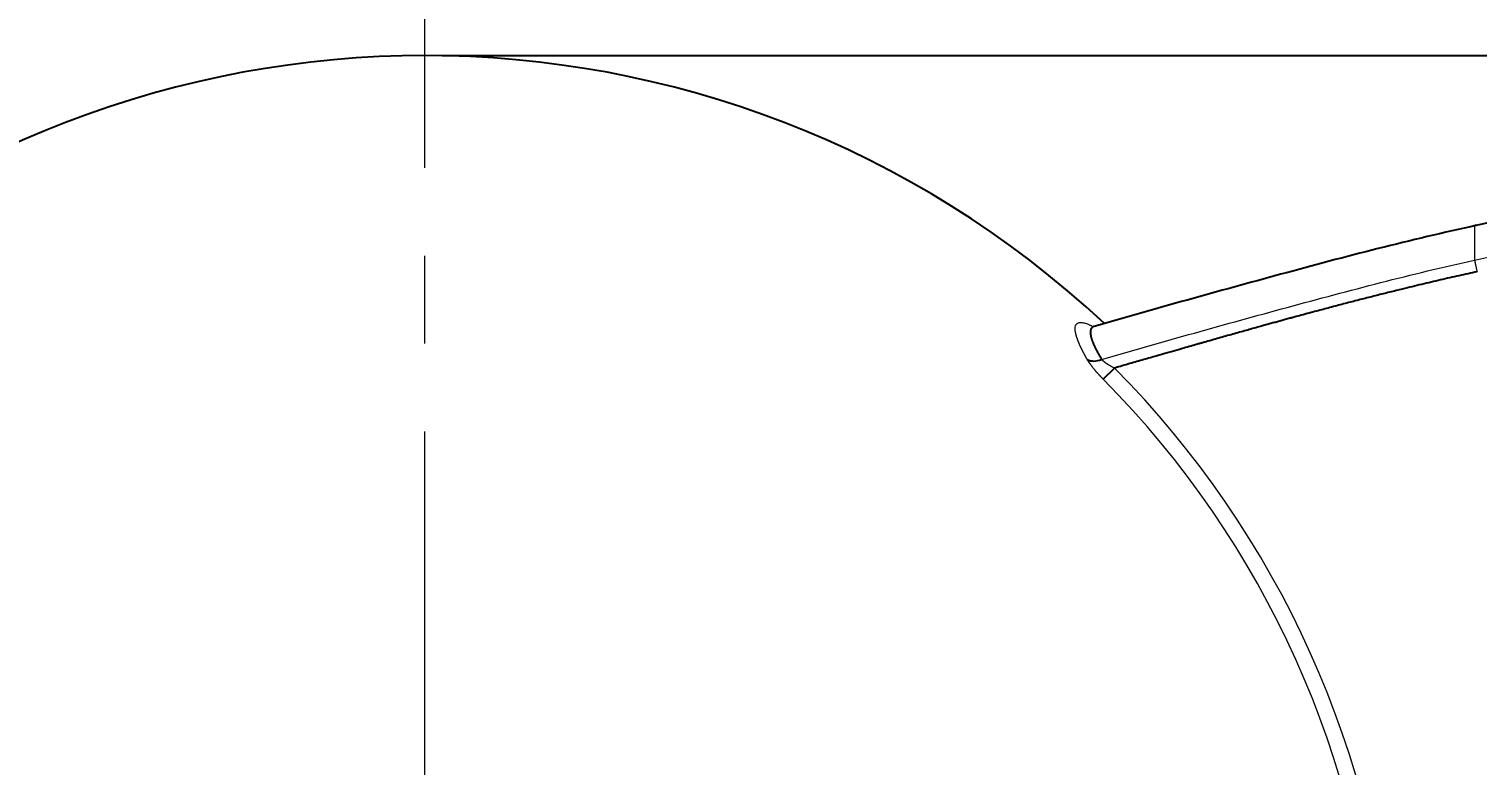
# Model space of a CAD drawing. Header units: millimetres. Extents: x 2068 to 2909, y 530 to 1125.
# Drawn here: x 2270.4 to 2322.7, y 842.6 to 869.2 of the extents above; entities that cross this region are included whole.
import ezdxf

# ---------------------------------------------------------------- set-up
doc = ezdxf.new("R2010")
doc.units = ezdxf.units.MM
doc.linetypes.add('CENTER2', pattern=[28.575, 19.05, -3.175, 3.175, -3.175])
doc.linetypes.add('CENTERX2', pattern=[101.6, 63.5, -12.7, 12.7, -12.7])
doc.layers.add('CENTER', color=1, linetype='CENTERX2', lineweight=15)
doc.layers.add('DIM', color=3, linetype='Continuous', lineweight=9)
doc.styles.get("Standard").update_dxf_attribs({"font": 'arial.ttf'})
doc.dimstyles.new('ISO-25', dxfattribs={"dimtxt": 5, "dimasz": 5, "dimexe": 1.25, "dimexo": 0.625, "dimgap": 1.5, "dimtad": 1, "dimtih": 1, "dimtoh": 1, "dimdec": 1, "dimdsep": 46, "dimtxsty": 'Standard', "dimcen": 2.5, "dimclrd": 3, "dimclre": 3, "dimclrt": 4, "dimadec": 0, "dimazin": 0, "dimtfac": 1, "dimtdec": 1, "dimtmove": 0, "dimatfit": 3, "dimfxl": 1, "dimarcsym": 0})

# ---------------------------------------------------------------- blocks, each defined once
blk = doc.blocks.new('*D7')
at = {"layer": 'Defpoints', "color": 0, "transparency": 16777216}
for p in [(2353.873, 909.593), (2215.529, 832.382), (2353.873, 832.289)]:
    blk.add_point(p, dxfattribs=at)
at = {"layer": 'DIM', "color": 3, "lineweight": -2, "transparency": 16777216}
for p, q in [((2215.529, 833.007), (2215.529, 910.843)), ((2353.873, 832.914), (2353.873, 910.843)), ((2220.529, 909.593), (2275.054, 909.593)), ((2348.873, 909.593), (2294.456, 909.593))]:
    blk.add_line(p, q, dxfattribs=at)
at = {"layer": 'DIM', "color": 3, "transparency": 16777216}
for points in [[(2220.529, 910.426), (2220.529, 908.759), (2215.529, 909.593)], [(2348.873, 910.426), (2348.873, 908.759), (2353.873, 909.593)]]:
    blk.add_solid(points, dxfattribs=at)
at = {"layer": 'DIM', "color": 4, "transparency": 16777216, "insert": (2276.554, 912.147), "char_height": 5, "attachment_point": 1}
blk.add_mtext('138.3', dxfattribs=at)
blk = doc.blocks.new('*D9')
at = {"layer": 'Defpoints', "color": 0, "transparency": 16777216}
for p in [(2284.701, 868.26), (2376.182, 868.26), (2313.401, 740.774)]:
    blk.add_point(p, dxfattribs=at)
at = {"layer": 'DIM', "color": 3, "lineweight": -2, "transparency": 16777216}
for p, q in [((2285.326, 868.26), (2377.432, 868.26)), ((2376.182, 863.26), (2376.182, 808.57)), ((2376.182, 745.774), (2376.182, 800.464)), ((2314.026, 740.774), (2377.432, 740.774))]:
    blk.add_line(p, q, dxfattribs=at)
at = {"layer": 'DIM', "color": 3, "transparency": 16777216}
for points in [[(2375.349, 863.26), (2377.016, 863.26), (2376.182, 868.26)], [(2375.349, 745.774), (2377.016, 745.774), (2376.182, 740.774)]]:
    blk.add_solid(points, dxfattribs=at)
at = {"layer": 'DIM', "color": 4, "transparency": 16777216, "insert": (2367.963, 807.07), "char_height": 5, "attachment_point": 1}
blk.add_mtext('127.5', dxfattribs=at)

msp = doc.modelspace()

# ---------------------------------------------------------------- linework, layer by layer
at = {"linetype": 'Continuous', "lineweight": 25}
msp.add_line((2309.221, 856.564), (2309.63, 856.969), dxfattribs=at)
msp.add_arc((2284.701, 832.26), 36, 47.0023, 132.9977, dxfattribs=at)
at = {"linetype": 'Continuous', "lineweight": 18}
for radius in [35.1, 34.524]:
    msp.add_arc((2284.701, 832.26), radius, 3.7558, 44.7453, dxfattribs=at)
at = {"linetype": 'Continuous', "lineweight": 25}
msp.add_ellipse((2309.042, 857.694), major_axis=(0.521, 0.298), ratio=0.705356, start_param=3.537666, end_param=4.541377, dxfattribs=at)
for points, degree in [([(2326.168, 862.75), (2324.394, 862.488), (2322.64, 862.111)], 2), ([(2308.89, 858.47), (2308.88, 858.469), (2308.874, 858.467), (2308.875, 858.462)], 3)]:
    msp.add_open_spline(points, degree=degree, dxfattribs=at)
for points, degree, knots in [([(2322.719, 862.127), (2321.526, 861.862), (2319.154, 861.306), (2314.55, 860.069), (2311.133, 859.12), (2308.895, 858.469)], 3, [0, 0, 0, 0, 0.256147, 0.511019, 1, 1, 1, 1]), ([(2322.731, 860.448), (2319.82, 859.815), (2316.153, 858.816), (2314.737, 858.431), (2312.888, 857.904), (2312.367, 857.755), (2309.63, 856.969)], 2, [0, 0, 0, 0.5, 0.5, 0.75, 0.75, 1, 1, 1]), ([(2308.89, 858.47), (2308.888, 858.47), (2308.882, 858.468), (2308.872, 858.464), (2308.86, 858.459), (2308.849, 858.454), (2308.838, 858.447), (2308.828, 858.441), (2308.819, 858.433), (2308.81, 858.425), (2308.802, 858.416), (2308.795, 858.407), (2308.788, 858.397), (2308.782, 858.386), (2308.777, 858.375), (2308.772, 858.363), (2308.768, 858.35), (2308.764, 858.337), (2308.761, 858.323), (2308.759, 858.308), (2308.757, 858.293), (2308.756, 858.278), (2308.756, 858.261), (2308.756, 858.244), (2308.757, 858.226), (2308.758, 858.208), (2308.76, 858.189), (2308.763, 858.17), (2308.766, 858.15), (2308.77, 858.129), (2308.775, 858.108), (2308.78, 858.086), (2308.786, 858.064), (2308.792, 858.041), (2308.799, 858.017), (2308.807, 857.993), (2308.816, 857.968), (2308.825, 857.943), (2308.834, 857.917), (2308.845, 857.891), (2308.856, 857.864), (2308.867, 857.836), (2308.879, 857.808), (2308.892, 857.779), (2308.906, 857.75), (2308.92, 857.72), (2308.935, 857.689), (2308.95, 857.658), (2308.966, 857.626), (2308.983, 857.594), (2309, 857.561), (2309.018, 857.528), (2309.036, 857.494), (2309.056, 857.46), (2309.075, 857.425), (2309.096, 857.39), (2309.117, 857.354), (2309.139, 857.318), (2309.154, 857.293), (2309.161, 857.281)], 3, [0, 0, 0, 0, 0.008043, 0.025154, 0.042276, 0.059411, 0.076561, 0.093727, 0.11091, 0.128112, 0.145334, 0.162578, 0.179845, 0.197136, 0.214451, 0.231788, 0.249147, 0.266527, 0.283928, 0.301348, 0.318786, 0.336242, 0.353714, 0.3712, 0.3887, 0.406212, 0.423735, 0.441267, 0.458806, 0.47635, 0.4939, 0.511457, 0.529026, 0.54661, 0.564212, 0.581836, 0.599485, 0.617164, 0.634876, 0.652625, 0.670413, 0.688245, 0.706124, 0.724053, 0.742036, 0.760076, 0.778177, 0.79634, 0.814567, 0.832854, 0.851202, 0.86961, 0.888074, 0.906596, 0.925172, 0.943802, 0.962484, 0.981217, 1, 1, 1, 1])]:
    msp.add_open_spline(points, degree=degree, knots=knots, dxfattribs=at)
at = {"linetype": 'Continuous', "lineweight": 18}
for points, knots in [([(2322.64, 862.111), (2322.64, 862.111), (2322.64, 862.106), (2322.64, 861.832), (2322.64, 861.209), (2322.64, 860.867)], [0, 0, 0, 0, 0.017469, 0.549582, 1, 1, 1, 1]), ([(2309.161, 857.281), (2311.394, 857.924), (2313.629, 858.554), (2316.434, 859.314), (2316.995, 859.465), (2318.119, 859.763), (2319.807, 860.206), (2321.503, 860.619), (2322.64, 860.867)], [0, 0, 0, 0, 0.5, 0.5, 0.625, 0.625, 0.75, 1, 1, 1, 1]), ([(2308.643, 857.277), (2308.639, 857.283), (2308.632, 857.297), (2308.62, 857.317), (2308.609, 857.337), (2308.598, 857.357), (2308.587, 857.377), (2308.576, 857.396), (2308.566, 857.415), (2308.555, 857.435), (2308.545, 857.454), (2308.535, 857.473), (2308.525, 857.491), (2308.515, 857.51), (2308.505, 857.529), (2308.496, 857.547), (2308.486, 857.565), (2308.477, 857.583), (2308.468, 857.601), (2308.459, 857.619), (2308.45, 857.637), (2308.442, 857.654), (2308.433, 857.671), (2308.425, 857.689), (2308.417, 857.706), (2308.409, 857.722), (2308.401, 857.739), (2308.393, 857.756), (2308.386, 857.772), (2308.378, 857.789), (2308.371, 857.805), (2308.364, 857.821), (2308.357, 857.837), (2308.351, 857.853), (2308.344, 857.868), (2308.338, 857.884), (2308.331, 857.899), (2308.325, 857.914), (2308.319, 857.929), (2308.313, 857.944), (2308.308, 857.959), (2308.302, 857.974), (2308.297, 857.988), (2308.292, 858.002), (2308.287, 858.017), (2308.282, 858.031), (2308.277, 858.045), (2308.272, 858.058), (2308.268, 858.072), (2308.264, 858.086), (2308.259, 858.099), (2308.255, 858.112), (2308.252, 858.125), (2308.248, 858.138), (2308.244, 858.151), (2308.241, 858.164), (2308.238, 858.176), (2308.234, 858.189), (2308.231, 858.201), (2308.219, 858.257), (2308.203, 858.347), (2308.204, 858.453), (2308.228, 858.533), (2308.275, 858.587), (2308.336, 858.612), (2308.401, 858.619), (2308.463, 858.615), (2308.532, 858.601), (2308.609, 858.578), (2308.694, 858.545), (2308.777, 858.507), (2308.831, 858.479), (2308.854, 858.468)], [0, 0, 0, 0, 0.006291, 0.01257, 0.018837, 0.025092, 0.031337, 0.03757, 0.043793, 0.050005, 0.056208, 0.062401, 0.068585, 0.074761, 0.080928, 0.087087, 0.093238, 0.099382, 0.105519, 0.11165, 0.117774, 0.123892, 0.130005, 0.136113, 0.142216, 0.148315, 0.15441, 0.160501, 0.166589, 0.172674, 0.178756, 0.184836, 0.190915, 0.196992, 0.203068, 0.209144, 0.215219, 0.221295, 0.227371, 0.233447, 0.239525, 0.245605, 0.251687, 0.257771, 0.263857, 0.269947, 0.276041, 0.282138, 0.288239, 0.294345, 0.300456, 0.306573, 0.312695, 0.318823, 0.324957, 0.331099, 0.337247, 0.343404, 0.349568, 0.35574, 0.428253, 0.49899, 0.568698, 0.638168, 0.708208, 0.751747, 0.795095, 0.838431, 0.881937, 0.925791, 0.970168, 1, 1, 1, 1]), ([(2309.221, 856.564), (2309.217, 856.569), (2309.207, 856.578), (2309.193, 856.593), (2309.179, 856.607), (2309.165, 856.622), (2309.151, 856.636), (2309.137, 856.65), (2309.124, 856.665), (2309.11, 856.679), (2309.097, 856.693), (2309.084, 856.707), (2309.071, 856.722), (2309.058, 856.736), (2309.045, 856.75), (2309.032, 856.764), (2309.019, 856.778), (2309.007, 856.792), (2308.994, 856.806), (2308.982, 856.82), (2308.97, 856.834), (2308.958, 856.848), (2308.946, 856.862), (2308.934, 856.876), (2308.922, 856.89), (2308.911, 856.904), (2308.899, 856.918), (2308.885, 856.936), (2308.867, 856.957), (2308.847, 856.982), (2308.828, 857.007), (2308.809, 857.032), (2308.791, 857.056), (2308.773, 857.079), (2308.756, 857.103), (2308.74, 857.126), (2308.724, 857.148), (2308.709, 857.171), (2308.695, 857.193), (2308.681, 857.214), (2308.668, 857.235), (2308.655, 857.256), (2308.647, 857.27), (2308.643, 857.277)], [0, 0, 0, 0, 0.020098, 0.040098, 0.060005, 0.079822, 0.099554, 0.119202, 0.138772, 0.158267, 0.177691, 0.197047, 0.21634, 0.235574, 0.254752, 0.273878, 0.292957, 0.311992, 0.330987, 0.349947, 0.368875, 0.387775, 0.406651, 0.425508, 0.44435, 0.46318, 0.482002, 0.500821, 0.535641, 0.570117, 0.604276, 0.638144, 0.671752, 0.705126, 0.738298, 0.771296, 0.804152, 0.836895, 0.869556, 0.902166, 0.934756, 0.967357, 1, 1, 1, 1]), ([(2309.161, 857.281), (2309.163, 857.279), (2309.167, 857.275), (2309.172, 857.269), (2309.178, 857.263), (2309.185, 857.257), (2309.191, 857.251), (2309.198, 857.244), (2309.205, 857.238), (2309.212, 857.231), (2309.22, 857.225), (2309.228, 857.218), (2309.236, 857.211), (2309.245, 857.204), (2309.254, 857.197), (2309.263, 857.19), (2309.272, 857.183), (2309.281, 857.176), (2309.291, 857.168), (2309.301, 857.161), (2309.312, 857.154), (2309.323, 857.146), (2309.333, 857.139), (2309.345, 857.131), (2309.356, 857.124), (2309.371, 857.114), (2309.388, 857.103), (2309.41, 857.09), (2309.433, 857.076), (2309.457, 857.062), (2309.483, 857.047), (2309.509, 857.032), (2309.538, 857.017), (2309.567, 857.001), (2309.598, 856.985), (2309.619, 856.974), (2309.63, 856.969)], [0, 0, 0, 0, 0.01775, 0.03574, 0.053975, 0.072459, 0.091196, 0.110191, 0.129446, 0.148965, 0.168752, 0.188808, 0.209137, 0.229742, 0.250623, 0.271784, 0.293226, 0.31495, 0.336959, 0.359254, 0.381836, 0.404706, 0.427865, 0.451313, 0.475053, 0.499083, 0.539798, 0.582624, 0.627557, 0.674589, 0.723709, 0.774902, 0.82815, 0.883432, 0.940724, 1, 1, 1, 1])]:
    msp.add_open_spline(points, degree=3, knots=knots, dxfattribs=at)
msp.add_open_spline([(2322.64, 860.867), (2323.213, 860.992), (2324.361, 861.227), (2325.517, 861.427), (2326.096, 861.515)], degree=3, dxfattribs=at)
msp.add_rational_spline([(2322.64, 860.867), (2322.677, 860.694), (2322.731, 860.448)], [0.999756520925, 0.921634460021, 0.999831361696], degree=2, dxfattribs=at)
at = {"layer": 'CENTER', "color": 1, "linetype": 'CENTER2'}
msp.add_line((2284.701, 749.903), (2284.701, 896.563), dxfattribs=at)

# ---------------------------------------------------------------- dimensions: what is measured, and where the dimension line sits
at = {"layer": 'DIM'}
dim = msp.add_linear_dim(base=(2353.873, 909.593), p1=(2215.529, 832.382), p2=(2353.873, 832.289), dimstyle='ISO-25', override={"dimtad": 0, "dimcen": 5, "dimfxl": 1.25}, dxfattribs=at)
dim.commit()
dim.dimension.update_dxf_attribs({"geometry": '*D7', "text_midpoint": (2284.755, 909.593), "dimtype": 160})
dim = msp.add_linear_dim(base=(2376.182, 868.26), p1=(2313.401, 740.774), p2=(2284.701, 868.26), angle=90, dimstyle='ISO-25', override={"dimdsep": 46, "dimcen": 5, "dimfxl": 1.25}, dxfattribs=at)
dim.commit()
dim.dimension.update_dxf_attribs({"geometry": '*D9', "text_midpoint": (2376.182, 804.517), "dimtype": 160})

doc.saveas('drawing.dxf')
